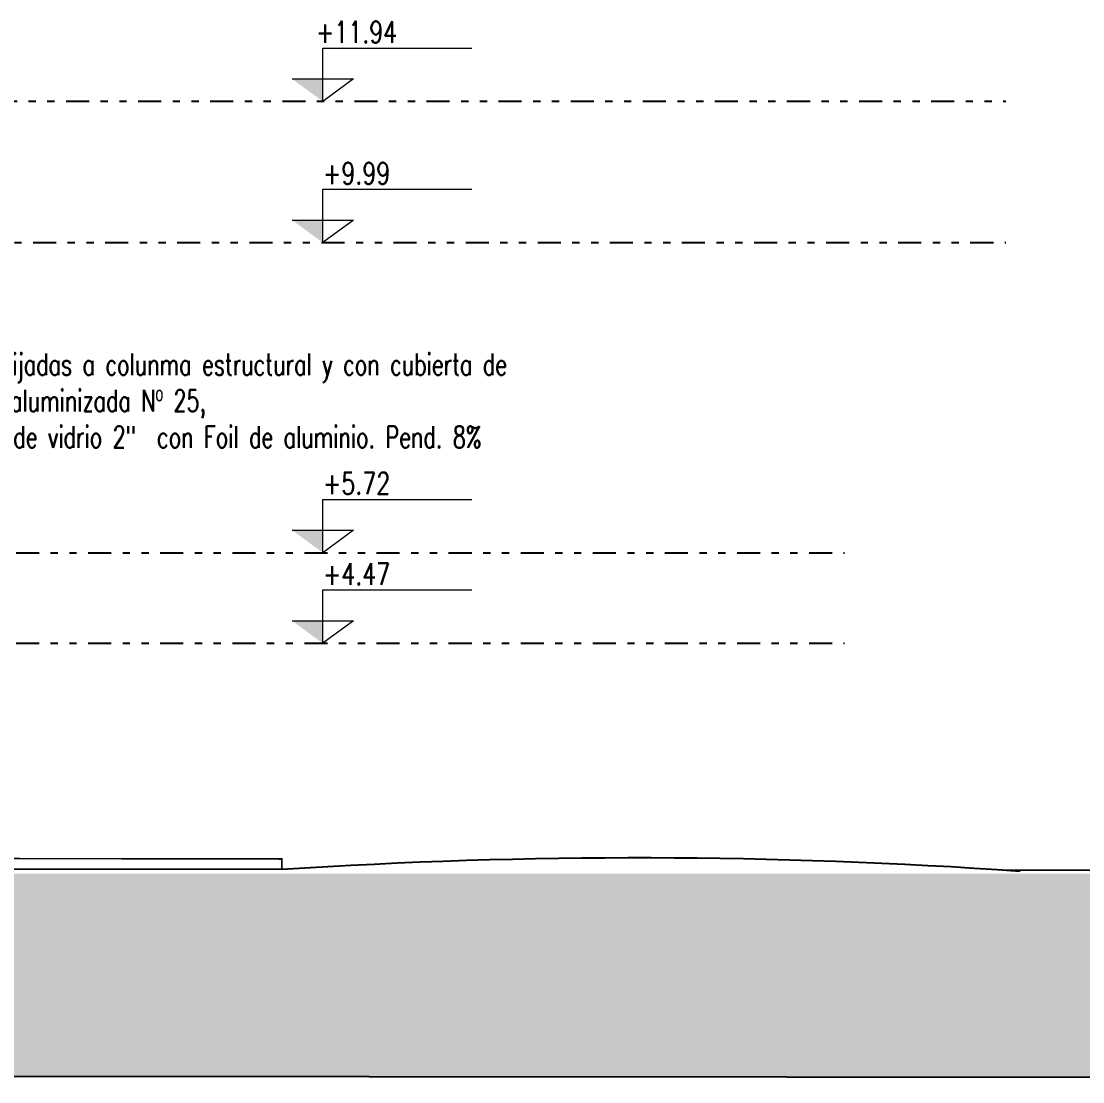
# Model space of a CAD drawing. Header units: millimetres. Extents: x 2828 to 3406, y 849 to 1266.
# Drawn here: x 2972.58 to 2987.21, y 851.91 to 866.53 of the extents above; entities that cross this region are included whole.
import ezdxf

# ---------------------------------------------------------------- set-up
doc = ezdxf.new("R2010")
doc.units = ezdxf.units.MM
doc.linetypes.add('DIVIDE2', pattern=[15.875, 6.35, -3.175, 0, -3.175, 0, -3.175])
for name, color, linetype, lineweight in [('0.30', 1, 'Continuous', 25), ('arq cotas', 152, 'Continuous', 13), ('arq tex', 31, 'Continuous', 5), ('hatch color', 26, 'Continuous', 13)]:
    doc.layers.add(name, color=color, linetype=linetype, lineweight=lineweight)
doc.styles.add('100', font='romans.shx', dxfattribs={"width": 0.75, "height": 0.2})
doc.styles.add('250-cts', font='romans.shx', dxfattribs={"width": 0.7, "height": 0.25})

msp = doc.modelspace()

# ---------------------------------------------------------------- hatches: boundary and pattern name
at = {"layer": 'arq cotas'}
h = msp.add_hatch(color=256, dxfattribs=at)
h.dxf.hatch_style = 1
h.paths.add_polyline_path([(2976.731735979053, 865.4218529132443), (2976.731813670886, 865.7327583310251), (2976.309064929819, 865.7327583310251)])
h = msp.add_hatch(color=256, dxfattribs=at)
h.dxf.hatch_style = 1
h.paths.add_polyline_path([(2976.731735979053, 863.4754123395438), (2976.731813670886, 863.7863177573247), (2976.309064929819, 863.7863177573247)])
h = msp.add_hatch(color=256, dxfattribs=at)
h.dxf.hatch_style = 1
h.paths.add_polyline_path([(2976.731735979053, 859.2004925346375), (2976.731813670886, 859.5113979524184), (2976.309064929819, 859.5113979524184)])
h = msp.add_hatch(color=256, dxfattribs=at)
h.dxf.hatch_style = 1
h.paths.add_polyline_path([(2976.731735979053, 857.9504925346376), (2976.731813670886, 858.2613979524185), (2976.309064929819, 858.2613979524185)])
at = {"layer": 'hatch color', "true_color": 0x696969}
h = msp.add_hatch(dxfattribs=at)
h.set_pattern_fill('EARTH', color=251, scale=0.07, angle=314.9999999999999, style=0)
h.set_pattern_definition([(44.99999999999994, (2726.93052291805, 1345.220129669727), (8.788253188003947e-16, 0.6286179284748408), [0.4445, -0.4445]), (44.99999999999994, (2726.812657056461, 1345.337995531316), (8.788253188003947e-16, 0.6286179284748408), [0.4445, -0.4445]), (44.99999999999994, (2726.694791194872, 1345.455861392905), (8.788253188003947e-16, 0.6286179284748408), [0.4445, -0.4445]), (134.9999999999999, (2726.694791194872, 1345.534438633964), (-0.6286179284748408, 8.788253188003947e-16), [0.4445, -0.4445]), (134.9999999999999, (2726.812657056461, 1345.652304495553), (-0.6286179284748408, 8.788253188003947e-16), [0.4445, -0.4445]), (134.9999999999999, (2726.93052291805, 1345.770170357142), (-0.6286179284748408, 8.788253188003947e-16), [0.4445, -0.4445])])
h.paths.add_polyline_path([(2891.050239605682, 854.792271600012), (2891.050239605682, 852.0461313656089), (3069.444774382128, 851.9054086312086), (3069.444774382128, 854.7563513012539)])

# ---------------------------------------------------------------- linework, layer by layer
at = {"linetype": 'DIVIDE2', "ltscale": 0.05}
for p, q in [((2955.305805611183, 865.425412339544), (2986.146582294321, 865.425412339544)), ((2967.770318671938, 863.4754123395439), (2986.146582294321, 863.4754123395439)), ((2965.547987140316, 859.2004925346376), (2983.924250762699, 859.2004925346376)), ((2965.547987140316, 857.9504925346376), (2983.924250762699, 857.9504925346376))]:
    msp.add_line(p, q, dxfattribs=at)
at = {"layer": '0.30', "const_width": 0.02}
for points in [[(2964.110319949295, 855.0009641721393), (2976.16742471216, 854.975348203806), (2976.16742471216, 854.830684236434)], [(2974.18362815741, 854.9806880493867), (2974.18362815741, 854.9806880493867), (2976.16742471216, 854.9806880493867), (2976.16742471216, 854.8306880493866)]]:
    msp.add_lwpolyline(points, dxfattribs=at)
at = {"layer": '0.30'}
for points in [[(2891.050239605682, 854.8970740356541), (2891.050239605682, 852.0461313656089), (3069.444774382128, 851.9054086312086), (3069.444774382128, 854.7563513012539), (3032.091603775959, 854.7865652871882)], [(2976.16742471216, 854.830684236434), (2899.003738411036, 854.8970740356541)], [(3027.571378276076, 854.7883936469757), (2986.102040585242, 854.822510920333)]]:
    msp.add_lwpolyline(points, dxfattribs=at)
msp.add_arc((2981.07327993179, 780.1660269453945), 74.82565758621814, 85.96018961572744, 93.75927013049213, dxfattribs=at)
at = {"layer": 'arq cotas'}
for points in [[(2976.731735979053, 865.4218529132443), (2976.731919726362, 866.1571687294071), (2978.788550504669, 866.1571687294071)], [(2976.309064929819, 865.7327583310251), (2977.154521025569, 865.7327583310251)], [(2977.154521025569, 865.7327583310251), (2976.731849976336, 865.4218529132443)], [(2976.731735979053, 863.4754123395438), (2976.731919726362, 864.2107281557066), (2978.788550504669, 864.2107281557066)], [(2976.309064929819, 863.7863177573247), (2977.154521025569, 863.7863177573247)], [(2977.154521025569, 863.7863177573247), (2976.731849976336, 863.4754123395438)], [(2976.731735979053, 859.2004925346375), (2976.731919726362, 859.9358083508004), (2978.788550504669, 859.9358083508004)], [(2976.309064929819, 859.5113979524184), (2977.154521025569, 859.5113979524184)], [(2977.154521025569, 859.5113979524184), (2976.731849976336, 859.2004925346375)], [(2976.731735979053, 857.9504925346376), (2976.731919726362, 858.6858083508005), (2978.788550504669, 858.6858083508005)], [(2976.309064929819, 858.2613979524185), (2977.154521025569, 858.2613979524185)], [(2977.154521025569, 858.2613979524185), (2976.731849976336, 857.9504925346376)]]:
    msp.add_lwpolyline(points, dxfattribs=at)

# ---------------------------------------------------------------- texts
at = {"layer": 'arq cotas', "char_height": 0.3, "width": 13.70065833040078, "attachment_point": 8, "style": '100'}
for s, insert in [('+11.94', (2977.198701137155, 866.2278073535998, -4.073051762532032e-08)), ('+9.99', (2977.198701137155, 864.2813667798994, -4.073051762532032e-08)), ('+5.72', (2977.198701137155, 860.0064469749932, -4.073051762532032e-08)), ('+4.47', (2977.198701137155, 858.7564469749932, -4.073051762532032e-08))]:
    msp.add_mtext(s, dxfattribs=dict(at, insert=insert))
at = {"layer": 'arq tex', "insert": (2969.910855193225, 861.9456147323208, 142.1325915933011), "char_height": 0.3, "width": 10.56644243354424, "attachment_point": 1, "style": '250-cts'}
msp.add_mtext('ALERO.mensulas fijadas a colunma estructural y con cubierta de chapa sinusoidal aluminizada Nº 25,\\PAislacion de lana de vidrio 2"  con Foil de aluminio. Pend. 8%', dxfattribs=at)

doc.saveas('drawing.dxf')
